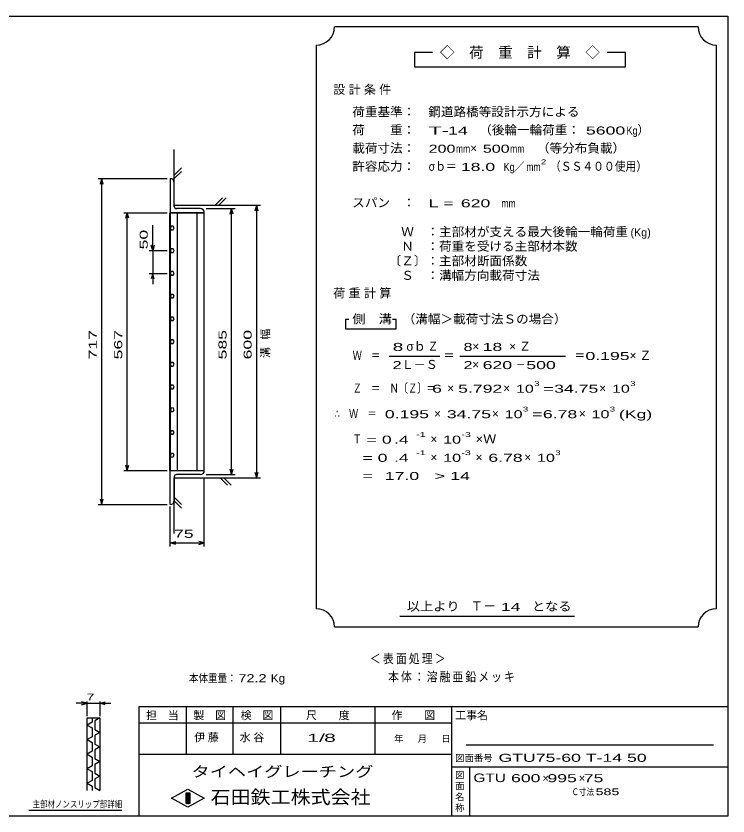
# Model space of a CAD drawing. Units: millimetres, scale not verified. Extents: x -1456 to 1385, y -1026 to 843.
# Drawn here: x -181 to 1385, y -917 to 843 of the extents above; entities that cross this region are included whole.
import ezdxf
from ezdxf.enums import TextEntityAlignment as Align

# ---------------------------------------------------------------- set-up
doc = ezdxf.new("R2010")
doc.units = ezdxf.units.MM
doc.header["$LTSCALE"] = 8
for name, color, linetype, lineweight in [('0_2', 150, 'Continuous', 25), ('16', 3, 'Continuous', 25), ('22', 4, 'Continuous', 25), ('24', 2, 'Continuous', 25), ('32', 4, 'Continuous', 25)]:
    doc.layers.add(name, color=color, linetype=linetype, lineweight=lineweight)
doc.styles.add('ベクトル', font='')
doc.styles.get('ベクトル').set_extended_font_data('ベクトル')

msp = doc.modelspace()

# ---------------------------------------------------------------- linework, layer by layer
at = {"layer": '0_2'}
for p, q in [((-1383.2, 842.8), (1384.8, 842.8)), ((1384.8, 842.8), (1384.8, -917.2)), ((1384.8, -677.2), (88.8, -677.2)), ((88.8, -677.2), (88.8, -917.2)), ((192.8, -677.2), (192.8, -781.2)), ((296.8, -781.2), (296.8, -677.2)), ((400.8, -677.2), (400.8, -781.2)), ((608.8, -781.2), (608.8, -677.2)), ((776.8, -677.2), (776.8, -917.2)), ((776.8, -713.2), (88.8, -713.2)), ((1352.8, -761.2), (808.8, -761.2)), ((88.8, -781.2), (776.8, -781.2)), ((776.8, -809.2), (1384.8, -809.2)), ((816.8, -917.2), (816.8, -809.2)), ((160.8, -878), (196.8, -858)), ((196.8, -858), (232.8, -878)), ((196.8, -898), (160.8, -878)), ((192.8, -866), (200.8, -866)), ((192.8, -890), (192.8, -866)), ((192.8, -866), (194.4, -866)), ((194.4, -866), (194.4, -890)), ((196, -890), (196, -866)), ((196, -866), (197.6, -866)), ((232.8, -878), (196.8, -898)), ((197.6, -866), (197.6, -890)), ((199.2, -890), (199.2, -866)), ((199.2, -866), (200.8, -866)), ((200.8, -866), (200.8, -890)), ((200.8, -866), (200.8, -890)), ((200.8, -890), (192.8, -890)), ((194.4, -890), (196, -890)), ((197.6, -890), (199.2, -890)), ((1384.8, -917.2), (-1383.2, -917.2))]:
    msp.add_line(p, q, dxfattribs=at)
at = {"layer": '16'}
for p, q in [((158, 485), (158, 410)), ((167, 424), (167, 476)), ((157.3, -157), (157.3, 410)), ((157.3, 410), (158, 410)), ((158, 410), (233, 410)), ((158, 410), (158, -157)), ((233, 410), (158, 410)), ((224, 419), (172, 419)), ((173.5, 410), (173.5, -157)), ((217.5, -157), (217.5, 410)), ((233, -157), (233, 410)), ((160.219, 380.379), (158, 376.465)), ((158, 376.465), (160.281, 372.585)), ((164.719, 380.415), (160.219, 380.379)), ((160.281, 372.585), (164.781, 372.621)), ((167, 376.5), (164.719, 380.415)), ((164.781, 372.621), (167, 376.535)), ((160.219, 330.379), (158, 326.465)), ((158, 326.465), (160.281, 322.585)), ((164.719, 330.415), (160.219, 330.379)), ((160.281, 322.585), (164.781, 322.621)), ((167, 326.5), (164.719, 330.415)), ((164.781, 322.621), (167, 326.535)), ((160.219, 280.379), (158, 276.465)), ((158, 276.465), (160.281, 272.585)), ((164.719, 280.415), (160.219, 280.379)), ((160.281, 272.585), (164.781, 272.621)), ((167, 276.5), (164.719, 280.415)), ((164.781, 272.621), (167, 276.535)), ((160.219, 230.379), (158, 226.465)), ((164.719, 230.415), (160.219, 230.379)), ((167, 226.5), (164.719, 230.415)), ((158, 226.465), (160.281, 222.585)), ((160.281, 222.585), (164.781, 222.621)), ((164.781, 222.621), (167, 226.535)), ((160.219, 180.379), (158, 176.465)), ((158, 176.465), (160.281, 172.585)), ((164.719, 180.415), (160.219, 180.379)), ((167, 176.5), (164.719, 180.415)), ((164.781, 172.621), (167, 176.535)), ((160.281, 172.585), (164.781, 172.621)), ((160.219, 130.379), (158, 126.465)), ((158, 126.465), (160.281, 122.585)), ((164.719, 130.415), (160.219, 130.379)), ((167, 126.5), (164.719, 130.415)), ((164.781, 122.621), (167, 126.535)), ((160.281, 122.585), (164.781, 122.621)), ((160.219, 80.379), (158, 76.465)), ((158, 76.465), (160.281, 72.585)), ((164.719, 80.415), (160.219, 80.379)), ((160.281, 72.585), (164.781, 72.621)), ((167, 76.5), (164.719, 80.415)), ((164.781, 72.621), (167, 76.535)), ((160.219, 30.379), (158, 26.465)), ((158, 26.465), (160.281, 22.585)), ((164.719, 30.415), (160.219, 30.379)), ((160.281, 22.585), (164.781, 22.621)), ((167, 26.5), (164.719, 30.415)), ((164.781, 22.621), (167, 26.535)), ((160.219, -19.621), (158, -23.535)), ((158, -23.535), (160.281, -27.415)), ((164.719, -19.585), (160.219, -19.621)), ((160.281, -27.415), (164.781, -27.379)), ((167, -23.5), (164.719, -19.585)), ((164.781, -27.379), (167, -23.465)), ((160.219, -69.621), (158, -73.535)), ((164.719, -69.585), (160.219, -69.621)), ((167, -73.5), (164.719, -69.585)), ((158, -73.535), (160.281, -77.415)), ((160.281, -77.415), (164.781, -77.379)), ((164.781, -77.379), (167, -73.465)), ((160.219, -119.621), (158, -123.535)), ((164.719, -119.585), (160.219, -119.621)), ((167, -123.5), (164.719, -119.585)), ((158, -123.535), (160.281, -127.415)), ((160.281, -127.415), (164.781, -127.379)), ((164.781, -127.379), (167, -123.465)), ((158, -157), (157.3, -157)), ((158, -157), (233, -157)), ((158, -232), (158, -157)), ((158, -157), (233, -157)), ((167, -171), (167, -223)), ((224, -166), (172, -166))]:
    msp.add_line(p, q, dxfattribs=at)
for centre, radius, start, end in [((158, 476), 9, 0, 90), ((172, 424), 5, 180, 270), ((224, 410), 9, 0, 90), ((224, -157), 9, 270, 0), ((172, -171), 5, 90, 180), ((158, -223), 9, 270, 0)]:
    msp.add_arc(centre, radius, start, end, dxfattribs=at)
at = {"layer": '22'}
for p, q in [((167, 426.5), (167, 549)), ((167, 493), (183, 509)), ((167, 485), (183, 501)), ((-0.4, 485), (151.6, 485)), ((4.4, 473), (7.6, 485)), ((10.8, 473), (7.6, 485)), ((7.6, -232), (7.6, 485)), ((257, 426.5), (273, 442.5)), ((265, 426.5), (281, 442.5)), ((167, 426.5), (356.2, 426.5)), ((345, 414.5), (348.2, 426.5)), ((351.4, 414.5), (348.2, 426.5)), ((348.2, -173.5), (348.2, 426.5)), ((55.6, 410), (151.6, 410)), ((60.4, 398), (63.6, 410)), ((66.8, 398), (63.6, 410)), ((63.6, -157), (63.6, 410)), ((237, 419), (301, 419)), ((289.8, 407), (293, 419)), ((296.2, 407), (293, 419)), ((293, -166), (293, 419)), ((119.6, 326.5), (119.6, 382.5)), ((119.6, 326.5), (116.4, 338.5)), ((122.8, 338.5), (119.6, 326.5)), ((151.6, 326.5), (111.6, 326.5)), ((119.6, 326.5), (119.6, 276.5)), ((111.6, 276.5), (151.6, 276.5)), ((119.6, 276.5), (116.4, 264.5)), ((122.8, 264.5), (119.6, 276.5)), ((119.6, 276.5), (119.6, 252.5)), ((55.6, -157), (151.6, -157)), ((63.6, -157), (60.4, -145)), ((63.6, -157), (66.8, -145)), ((293, -166), (289.8, -154)), ((293, -166), (296.2, -154)), ((167, -173.5), (356.2, -173.5)), ((167, -296), (167, -173.5)), ((233, -324.4), (233, -172.4)), ((237, -166), (301, -166)), ((284.2, -189.5), (268.2, -173.5)), ((292.2, -189.5), (276.2, -173.5)), ((348.2, -173.5), (345, -161.5)), ((348.2, -173.5), (351.4, -161.5)), ((7.6, -232), (4.4, -220)), ((7.6, -232), (10.8, -220)), ((183, -232), (167, -216)), ((183, -240), (167, -224)), ((-0.4, -232), (151.6, -232)), ((158, -324.4), (158, -236)), ((158, -316.4), (170, -313.2)), ((170, -319.6), (158, -316.4)), ((158, -316.4), (233, -316.4)), ((233, -316.4), (221, -313.2)), ((221, -319.6), (233, -316.4))]:
    msp.add_line(p, q, dxfattribs=at)
at = {"layer": '24', "color": 4}
for p, q in [((1319.2, 818.8), (519.2, 818.8)), ((479.2, 778.8), (479.2, -461.2)), ((1359.2, -461.2), (1359.2, 778.8)), ((735.2, 762.8), (695.2, 762.8)), ((695.2, 762.8), (695.2, 730.8)), ((1159.2, 762.8), (1119.2, 762.8)), ((1159.2, 730.8), (1159.2, 762.8)), ((695.2, 730.8), (1159.2, 730.8)), ((551.2, 174.8), (543.2, 174.8)), ((543.2, 174.8), (543.2, 154.8)), ((655.2, 174.8), (647.2, 174.8)), ((655.2, 154.8), (655.2, 174.8)), ((543.2, 154.8), (655.2, 154.8)), ((639.2, 94.8), (751.2, 94.8)), ((795.2, 94.8), (1027.2, 94.8)), ((663.2, -477.2), (1047.2, -477.2)), ((519.2, -501.2), (1319.2, -501.2))]:
    msp.add_line(p, q, dxfattribs=at)
for centre, start, end in [((479.2, 818.8), 270, 0), ((1359.2, 818.8), 180, 270), ((479.2, -501.2), 0, 90), ((1359.2, -501.2), 90, 180)]:
    msp.add_arc(centre, 40, start, end, dxfattribs=at)
at = {"layer": '32'}
for p, q in [((-24.8, -669.2), (-36.8, -666)), ((-24.8, -697.2), (-24.8, -665.2)), ((3.2, -665.2), (3.2, -697.2)), ((3.2, -669.2), (15.2, -666)), ((-24.8, -669.2), (-48.8, -669.2)), ((-36.8, -672.4), (-24.8, -669.2)), ((-24.8, -669.2), (3.2, -669.2)), ((15.2, -672.4), (3.2, -669.2)), ((3.2, -669.2), (27.2, -669.2)), ((-24.8, -701.2), (3.2, -701.2)), ((-24.8, -861.2), (-24.8, -701.2)), ((-13.6, -701.2), (-13.6, -710.8)), ((3.2, -701.2), (-8, -707.6)), ((3.2, -701.2), (3.2, -861.2)), ((-13.6, -710.8), (-24.8, -717.2)), ((-24.8, -717.2), (-13.6, -723.6)), ((-8, -707.6), (-8, -726.8)), ((-13.6, -723.6), (-13.6, -742.8)), ((-8, -726.8), (3.2, -733.2)), ((3.2, -733.2), (-8, -739.6)), ((-13.6, -742.8), (-24.8, -749.2)), ((-24.8, -749.2), (-13.6, -755.6)), ((-13.6, -755.6), (-13.6, -774.8)), ((-8, -739.6), (-8, -758.8)), ((-8, -758.8), (3.2, -765.2)), ((3.2, -765.2), (-8, -771.6)), ((-8, -771.6), (-8, -790.8)), ((-13.6, -774.8), (-24.8, -781.2)), ((-24.8, -781.2), (-13.6, -787.6)), ((-13.6, -787.6), (-13.6, -806.8)), ((-8, -790.8), (3.2, -797.2)), ((-13.6, -806.8), (-24.8, -813.2)), ((3.2, -797.2), (-8, -803.6)), ((-8, -803.6), (-8, -822.8)), ((-24.8, -813.2), (-13.6, -819.6)), ((-13.6, -819.6), (-13.6, -838.8)), ((-8, -822.8), (3.2, -829.2)), ((-13.6, -838.8), (-24.8, -845.2)), ((3.2, -829.2), (-8, -835.6)), ((-8, -835.6), (-8, -854.8)), ((-24.8, -845.2), (-13.6, -851.6)), ((-13.6, -851.6), (-13.6, -861.2)), ((-8, -854.8), (3.2, -861.2)), ((51.2, -905.2), (-152.8, -905.2))]:
    msp.add_line(p, q, dxfattribs=at)

# ---------------------------------------------------------------- texts
at = {"layer": '0_2', "style": 'ベクトル'}
for s, height, p in [('担\u3000当', 17.6, (104.8, -695.6)), ('製\u3000図', 17.6, (208.8, -695.6)), ('検\u3000図', 17.6, (312.8, -695.6)), ('尺\u3000\u3000度', 17.6, (456.8, -695.6)), ('作\u3000\u3000図', 17.6, (644.8, -695.6)), ('工事名', 17.6, (784.8, -695.6)), ('年', 14.66, (650.4, -747.2)), ('月', 14.66, (702.4, -747.2)), ('日', 14.66, (754.4, -747.2)), ('図面番号', 14.66, (784.8, -789.6)), ('図', 14.66, (784.8, -827.2)), ('面', 14.66, (784.8, -851.2)), ('名', 14.66, (784.8, -875.2)), ('称', 14.66, (784.8, -899.2))]:
    msp.add_text(s, height=height, dxfattribs=at).set_placement(p, align=Align.MIDDLE_LEFT)
at = {"layer": '0_2', "color": 222, "style": 'ベクトル'}
for s, height, width, p in [('タイヘイグレーチング', 23.46, 1.25, (204.8, -819.6)), ('石田鉄工株式会社', 29.33, 1.1, (246.8, -875.6))]:
    msp.add_text(s, height=height, dxfattribs=dict(at, width=width)).set_placement(p, align=Align.MIDDLE_LEFT)
at = {"layer": '22', "color": 2, "style": 'ベクトル', "width": 1.65}
for s, p in [(' 50 ', (99.6, 318.5)), (' 717 ', (-12.4, 76.5)), (' 567 ', (43.6, 76.5)), (' 585 ', (273, 76.5)), (' 600 ', (328.2, 76.5))]:
    msp.add_text(s, height=17.6, rotation=90, dxfattribs=at).set_placement(p, align=Align.MIDDLE_LEFT)
at = {"layer": '22', "color": 2, "style": 'ベクトル'}
for s, height, width, p in [(' 75 ', 17.6, 1.65, (155.5, -296.4)), ('本体重量：', 17.6, 0.85, (199.2, -614)), (' 72.2', 17.6, 1.35, (299.2, -614)), ('Kg', 17.6, 1.1, (379.2, -614)), ('1/', 17.6, 2, (459.2, -745.2)), (' 8 ', 17.6, 2, (483.2, -745.2)), ('GTU75-60 T-14 50    ', 17.6, 1.65, (880, -789.2)), ('GTU', 18.77, 1.35, (824.8, -833.2)), (' 600 ', 17.6, 1.65, (896.8, -834)), (' 995 ', 17.6, 1.65, (976.8, -834)), (' 75 ', 17.6, 1.65, (1056.8, -834)), ('Ｃ寸法：', 14.66, 0.8, (1040.8, -864)), (' 585 ', 14.66, 1.6, (1084.8, -864))]:
    msp.add_text(s, height=height, dxfattribs=dict(at, width=width)).set_placement(p, align=Align.MIDDLE_LEFT)
for p in [(976.8, -834), (1056.8, -834)]:
    msp.add_text('×', height=17.6, dxfattribs=at).set_placement(p, align=Align.MIDDLE_LEFT)
at = {"layer": '22', "color": 2, "insert": (368.2, 90.5), "char_height": 17.6, "attachment_point": 4, "rotation": 90, "style": 'ベクトル'}
msp.add_mtext('\\T1.67;溝幅', dxfattribs=at)
at = {"layer": '22', "color": 2, "attachment_point": 4, "style": 'ベクトル'}
for s, insert, char_height in [('\\T1.2;\\W0.85;＜表面処理＞', (597.2, -572), 20.53), ('\\T1.19;\\W0.85;本体：溶融亜鉛メッキ', (637.2, -612), 20.53), ('\\T1.25;伊藤\u3000', (210.8, -745.2), 17.6), ('\\T1.25;水谷\u3000', (310.8, -745.2), 17.6)]:
    msp.add_mtext(s, dxfattribs=dict(at, insert=insert, char_height=char_height))
at = {"layer": '24', "style": 'ベクトル'}
for s, height, p in [('◇\u3000荷\u3000重\u3000計\u3000算\u3000◇', 23.46, (751.2, 762.8)), ('）', 19.35, (1185.6, 592)), ('×', 19.35, (817.6, 552)), ('／', 17.6, (913.2, 510.8)), ('(Kg)', 17.6, (1170.4, 366.8)), ('σｂ', 19.35, (677.6, 116)), ('×', 19.35, (822.4, 116)), ('Ｌ－Ｓ', 19.35, (667.2, 76)), ('×', 19.35, (822.4, 76)), ('×', 19.35, (767.2, 24)), ('×', 19.35, (890.4, 24)), ('×', 19.35, (1101.6, 24)), ('×', 19.35, (738.4, -32)), ('×', 19.35, (865.6, -32)), ('×', 19.35, (1056.8, -32)), ('×', 19.35, (730.4, -88)), ('×', 19.35, (730.4, -128)), ('×', 19.35, (829.6, -128)), ('×', 19.35, (936.8, -128)), ('Ｔ－', 20.53, (818.4, -455.2))]:
    msp.add_text(s, height=height, dxfattribs=at).set_placement(p, align=Align.MIDDLE_LEFT)
for s, height, width, p in [('荷重基準：\u3000', 19.35, 1.05, (558.4, 632)), ('鋼道路橋等設計示方による', 19.35, 1.05, (725.6, 632)), ('荷\u3000\u3000重：\u3000', 19.35, 1.05, (558.4, 592)), ('T-', 17.6, 2, (726.4, 590.8)), (' 14 ', 17.6, 1.65, (758.4, 590.8)), ('（後輪一輪荷重：', 19.35, 1.05, (837.6, 592)), (' 5600', 17.6, 1.65, (1061.6, 590.8)), ('Kg', 17.6, 0.85, (1161.6, 590.8)), ('載荷寸法：\u3000', 19.35, 1.05, (558.4, 552)), ('\u3000（等分布負載）', 19.35, 1.05, (936.8, 552)), ('200', 17.6, 1.5, (726.4, 550.8)), ('mm', 17.6, 0.8, (786.4, 550.8)), ('500', 17.6, 1.5, (845.6, 550.8)), ('mm', 17.6, 0.8, (905.6, 550.8)), ('許容応力：\u3000', 19.35, 1.05, (558.4, 512)), ('σｂ＝', 19.35, 0.9, (726.4, 512)), (' 18.0', 17.6, 1.65, (786.4, 510.8)), ('Kg', 17.6, 0.85, (891.2, 510.8)), ('mm', 17.6, 0.8, (941.2, 510.8)), ('2', 10.56, 1.5, (973.2, 522)), ('（ＳＳ４００使用）', 19.35, 0.9, (993.2, 512)), ('スパン\u3000：\u3000', 19.35, 1.05, (558.4, 432)), ('L =', 17.6, 1.65, (726.4, 430.8)), (' 620 ', 17.6, 1.65, (786.4, 430.8)), ('mm', 17.6, 0.8, (886.4, 430.8)), ('\u3000Ｗ\u3000：主部材が支える最大後輪一輪荷重', 19.35, 1.05, (638.4, 368)), ('\u3000Ｎ\u3000：荷重を受ける主部材本数', 19.35, 1.05, (638.4, 336)), ('〔Ｚ〕：主部材断面係数', 19.35, 1.05, (638.4, 304)), ('\u3000Ｓ\u3000：溝幅方向載荷寸法', 19.35, 1.05, (638.4, 272)), ('側\u3000溝', 19.35, 1.1, (558.4, 176)), ('\u3000（溝幅＞載荷寸法Ｓの場合）', 19.35, 1.05, (641.6, 176)), ('8', 17.6, 1.8, (647.2, 114.8)), ('Ｚ', 19.35, 0.9, (724, 116)), ('8', 17.6, 1.5, (803.2, 114.8)), (' 18 ', 17.6, 1.65, (834.4, 114.8)), ('Ｗ\u3000＝', 19.35, 0.75, (559.2, 96)), ('＝', 19.35, 0.9, (759.2, 96)), ('＝', 19.35, 0.9, (1047.2, 96)), ('0.195', 17.6, 1.65, (1071.2, 94.8)), ('2', 17.6, 1.5, (647.2, 74.8)), ('2', 17.6, 1.5, (803.2, 74.8)), (' 620 ', 17.6, 1.65, (834.4, 74.8)), ('－', 19.35, 0.75, (918.4, 76)), (' 500 ', 17.6, 1.65, (930.4, 74.8)), ('Ｚ\u3000＝\u3000Ｎ〔Ｚ〕＝', 19.35, 0.75, (559.2, 24)), ('3', 10.56, 1.5, (958.4, 34)), ('3', 10.56, 1.5, (1169.6, 34)), (' 6 ', 17.6, 1.65, (723.2, 22.8)), ('5.792', 17.6, 1.65, (791.2, 22.8)), ('10', 17.6, 1.5, (918.4, 22.8)), ('=', 17.6, 1.7, (978.4, 22.8)), ('34.75', 17.6, 1.65, (1002.4, 22.8)), ('10', 17.6, 1.5, (1129.6, 22.8)), ('3', 10.56, 1.5, (933.6, -22)), ('3', 10.56, 1.5, (1124.8, -22)), ('∴\u3000Ｗ\u3000＝', 19.35, 0.75, (519.2, -32)), (' 0.195', 17.6, 1.65, (619.2, -33.2)), ('34.75', 17.6, 1.65, (766.4, -33.2)), ('10', 17.6, 1.5, (893.6, -33.2)), ('=', 17.6, 1.7, (953.6, -33.2)), ('6.78', 17.6, 1.65, (977.6, -33.2)), ('10', 17.6, 1.5, (1084.8, -33.2)), ('(Kg)', 17.6, 1.65, (1144.8, -33.2)), ('Ｔ', 19.35, 0.75, (559.2, -88)), (' = 0', 17.6, 1.65, (579.2, -89.2)), (' .4 ', 17.6, 1.65, (639.2, -89.2)), ('-1', 10.56, 1.65, (699.2, -78)), ('10', 17.6, 1.5, (758.4, -89.2)), ('-3', 10.56, 1.65, (798.4, -78)), ('×Ｗ', 19.35, 1.1, (829.6, -88)), ('  = 0', 17.6, 1.65, (559.2, -129.2)), (' .4 ', 17.6, 1.65, (639.2, -129.2)), ('-1', 10.56, 1.65, (699.2, -118)), ('10', 17.6, 1.5, (758.4, -129.2)), ('-3', 10.56, 1.65, (798.4, -118)), ('6.78', 17.6, 1.65, (857.6, -129.2)), ('10', 17.6, 1.5, (964.8, -129.2)), ('3', 10.56, 1.5, (1004.8, -118)), ('  =', 17.6, 1.65, (559.2, -169.2)), (' 17.0', 17.6, 1.65, (619.2, -169.2)), ('>', 17.6, 1.7, (739.2, -169.2)), (' 14 ', 17.6, 1.65, (763.2, -169.2)), ('以上より\u3000', 19.35, 1.1, (678.4, -456)), (' 14 ', 17.6, 1.65, (874.4, -457.2)), ('となる', 19.35, 1.1, (953.6, -456))]:
    msp.add_text(s, height=height, dxfattribs=dict(at, width=width)).set_placement(p, align=Align.MIDDLE_LEFT)
at = {"layer": '24', "char_height": 19.35, "attachment_point": 4, "style": 'ベクトル'}
for s, insert in [('\\T1.28;設計条件', (516.4, 680)), ('\\T1.28;荷重計算', (516.4, 232)), ('\\T1.42;×Ｚ', (903.6, 116)), ('\\T1.42;×Ｚ', (1168.4, 96))]:
    msp.add_mtext(s, dxfattribs=dict(at, insert=insert))
at = {"layer": '32', "color": 2, "style": 'ベクトル'}
for s, width, p in [(' 7 ', 1.6, (-34.8, -655.2)), ('主部材ノンスリップ部詳細', 0.8, (-144.8, -891.2))]:
    msp.add_text(s, height=14.66, dxfattribs=dict(at, width=width)).set_placement(p, align=Align.MIDDLE_LEFT)

doc.saveas('drawing.dxf')
